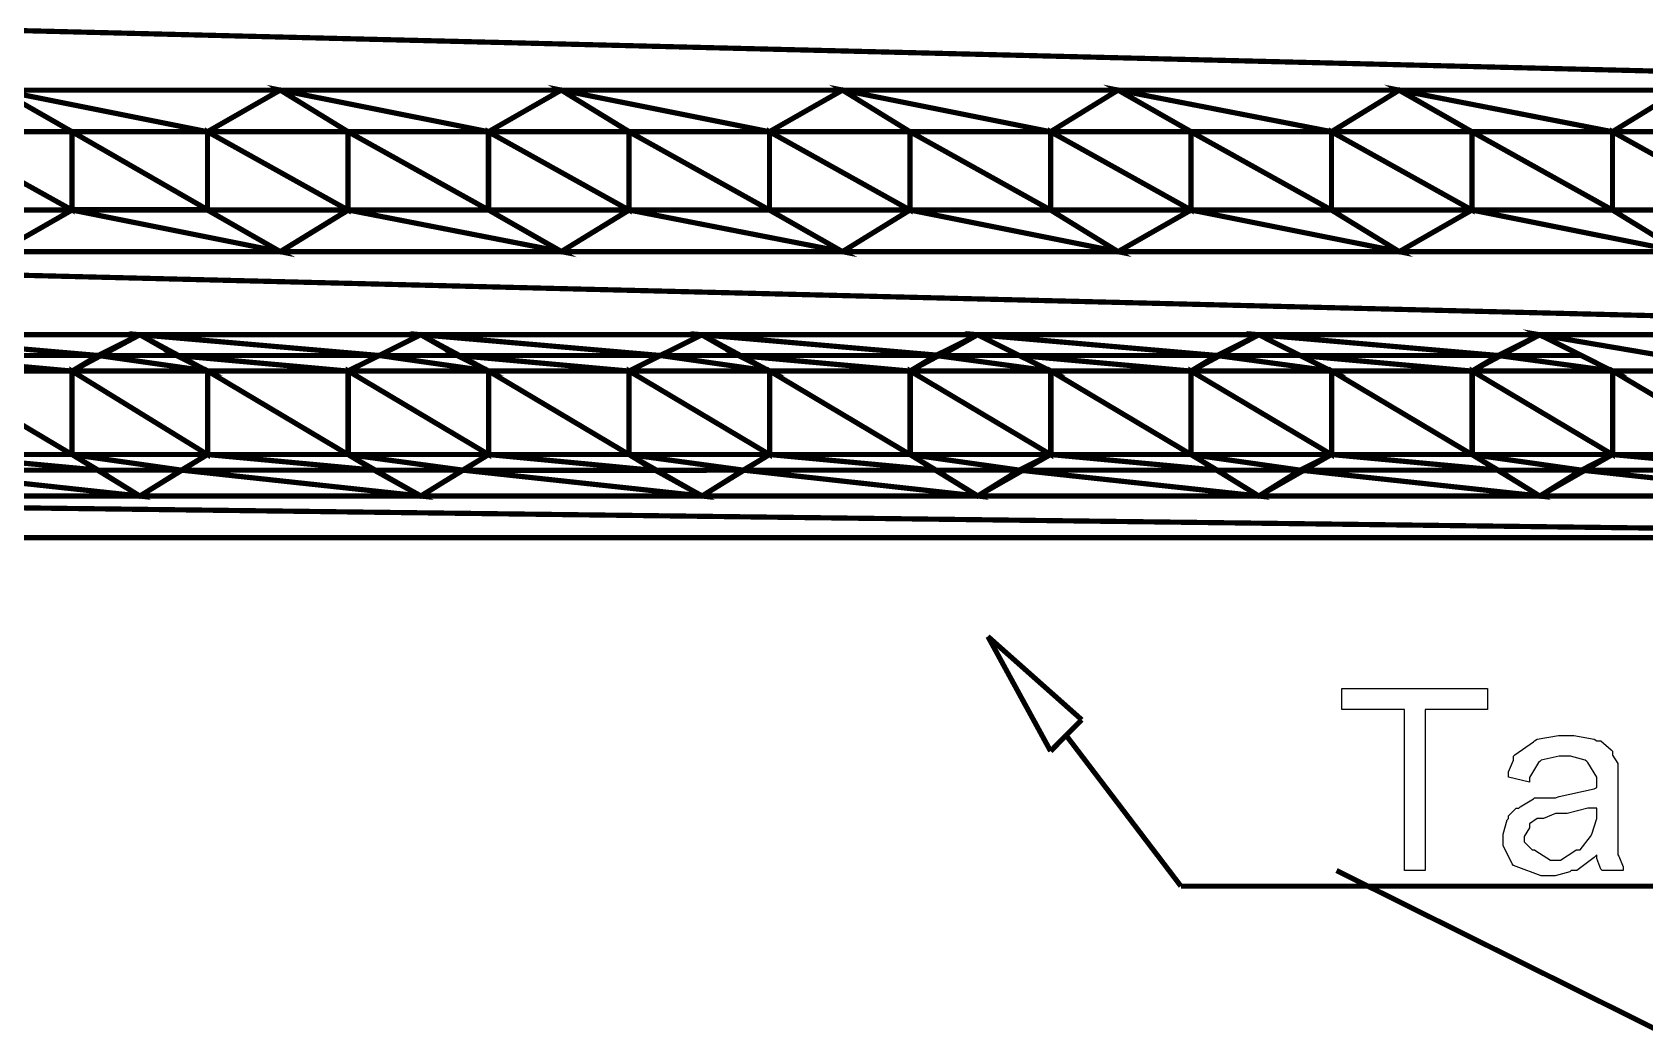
# Model space of a CAD drawing. Header units: metres. Extents: x 3290 to 4536, y 1562 to 1983.
# Drawn here: x 4155 to 4163.16, y 1686.59 to 1691.62 of the extents above; entities that cross this region are included whole.
import ezdxf

# ---------------------------------------------------------------- set-up
doc = ezdxf.new("R2010")
doc.units = ezdxf.units.M
for name, color, linetype in [('C00-00-00-BLACK', 7, 'Continuous'), ('C00-7E-FF', 150, 'Continuous'), ('C62-64-65', 252, 'Continuous'), ('C93-95-97', 253, 'Continuous'), ('CFF-7E-00', 30, 'Continuous')]:
    doc.layers.add(name, color=color, linetype=linetype)

msp = doc.modelspace()

# ---------------------------------------------------------------- linework, layer by layer
at = {"layer": 'C00-00-00-BLACK', "const_width": 0.0263}
for points in [[(4154.8324, 1691.3249), (4155.2001, 1691.1144)], [(4155.8858, 1691.1144), (4156.2541, 1691.3249)], [(4156.2541, 1691.3249), (4156.597, 1691.1144)], [(4157.3088, 1691.1144), (4157.6765, 1691.3249)], [(4157.6765, 1691.3249), (4158.0193, 1691.1144)], [(4158.7305, 1691.1144), (4159.1, 1691.3249)], [(4159.1, 1691.3249), (4159.4416, 1691.1144)], [(4160.1534, 1691.1144), (4160.495, 1691.3249)], [(4160.495, 1691.3249), (4160.8646, 1691.1144)], [(4161.5751, 1691.1144), (4161.9186, 1691.3249)], [(4161.9186, 1691.3249), (4162.2863, 1691.1144)], [(4162.9975, 1691.1144), (4163.3403, 1691.3249)], [(4155.2001, 1691.1144), (4155.2001, 1690.7181)], [(4155.8858, 1691.1144), (4155.8858, 1690.7181)], [(4156.597, 1691.1144), (4156.597, 1690.7181)], [(4157.3088, 1691.1144), (4157.3088, 1690.7181)], [(4158.0193, 1691.1144), (4158.0193, 1690.7181)], [(4158.7305, 1691.1144), (4158.7305, 1690.7181)], [(4159.4416, 1691.1144), (4159.4416, 1690.7181)], [(4160.1534, 1691.1144), (4160.1534, 1690.7181)], [(4160.8646, 1691.1144), (4160.8646, 1690.7181)], [(4161.5751, 1691.1144), (4161.5751, 1690.7181)], [(4162.2863, 1691.1144), (4162.2863, 1690.7181)], [(4162.9975, 1691.1144), (4162.9975, 1690.7181)], [(4154.8324, 1690.5076), (4155.2001, 1690.7181)], [(4155.8858, 1690.7181), (4156.2541, 1690.5076)], [(4156.2541, 1690.5076), (4156.597, 1690.7181)], [(4157.3088, 1690.7181), (4157.6765, 1690.5076)], [(4157.6765, 1690.5076), (4158.0193, 1690.7181)], [(4158.7305, 1690.7181), (4159.1, 1690.5076)], [(4159.1, 1690.5076), (4159.4416, 1690.7181)], [(4160.1534, 1690.7181), (4160.495, 1690.5076)], [(4160.495, 1690.5076), (4160.8646, 1690.7181)], [(4161.5751, 1690.7181), (4161.9186, 1690.5076)], [(4161.9186, 1690.5076), (4162.2863, 1690.7181)], [(4162.9975, 1690.7181), (4163.3403, 1690.5076)], [(4155.2001, 1689.9032), (4155.5436, 1690.0871)], [(4155.5436, 1690.0871), (4155.8858, 1689.9032)], [(4156.597, 1689.9032), (4156.9653, 1690.0871)], [(4156.9653, 1690.0871), (4157.3088, 1689.9032)], [(4158.0193, 1689.9032), (4158.3889, 1690.0871)], [(4158.3889, 1690.0871), (4158.7305, 1689.9032)], [(4159.4416, 1689.9032), (4159.7839, 1690.0871)], [(4159.7839, 1690.0871), (4160.1534, 1689.9032)], [(4160.8646, 1689.9032), (4161.2074, 1690.0871)], [(4161.2074, 1690.0871), (4161.5751, 1689.9032)], [(4162.2863, 1689.9032), (4162.6298, 1690.0871)], [(4162.6298, 1690.0871), (4162.9975, 1689.9032)], [(4155.2001, 1689.9032), (4155.2001, 1689.4809)], [(4155.8858, 1689.9032), (4155.8858, 1689.4809)], [(4156.597, 1689.9032), (4156.597, 1689.4809)], [(4157.3088, 1689.9032), (4157.3088, 1689.4809)], [(4158.0193, 1689.9032), (4158.0193, 1689.4809)], [(4158.7305, 1689.9032), (4158.7305, 1689.4809)], [(4159.4416, 1689.9032), (4159.4416, 1689.4809)], [(4160.1534, 1689.9032), (4160.1534, 1689.4809)], [(4160.8646, 1689.9032), (4160.8646, 1689.4809)], [(4161.5751, 1689.9032), (4161.5751, 1689.4809)], [(4162.2863, 1689.9032), (4162.2863, 1689.4809)], [(4162.9975, 1689.9032), (4162.9975, 1689.4809)], [(4155.2001, 1689.4809), (4155.5436, 1689.2709)], [(4155.5436, 1689.2709), (4155.8858, 1689.4809)], [(4156.597, 1689.4809), (4156.9653, 1689.2709)], [(4156.9653, 1689.2709), (4157.3088, 1689.4809)], [(4158.0193, 1689.4809), (4158.3889, 1689.2709)], [(4158.3889, 1689.2709), (4158.7305, 1689.4809)], [(4159.4416, 1689.4809), (4159.7839, 1689.2709)], [(4159.7839, 1689.2709), (4160.1534, 1689.4809)], [(4160.8646, 1689.4809), (4161.2074, 1689.2709)], [(4161.2074, 1689.2709), (4161.5751, 1689.4809)], [(4162.2863, 1689.4809), (4162.6298, 1689.2709)], [(4162.6298, 1689.2709), (4162.9975, 1689.4809)], [(4167.108, 1689.0604), (4150.1172, 1689.0604)]]:
    msp.add_lwpolyline(points, dxfattribs=at)
at = {"layer": 'C00-7E-FF', "const_width": 0.0263}
for points in [[(4160.1534, 1687.9803), (4159.836, 1688.5604)], [(4159.836, 1688.5604), (4160.3112, 1688.1387)], [(4160.3112, 1688.1387), (4160.1534, 1687.9803)], [(4160.2323, 1688.0598), (4160.813, 1687.2971)], [(4193.5012, 1671.5253), (4161.6006, 1687.376)], [(4160.813, 1687.2971), (4166.8167, 1687.2971)]]:
    msp.add_lwpolyline(points, dxfattribs=at)
at = {"layer": 'C62-64-65', "const_width": 0.0263}
for points in [[(4154.8324, 1691.3249), (4155.2001, 1691.1144), (4154.4889, 1691.1144), (4154.8324, 1691.3249)], [(4156.2541, 1691.3249), (4156.597, 1691.1144), (4155.8858, 1691.1144), (4156.2541, 1691.3249)], [(4157.6765, 1691.3249), (4158.0193, 1691.1144), (4157.3088, 1691.1144), (4157.6765, 1691.3249)], [(4159.1, 1691.3249), (4159.4416, 1691.1144), (4158.7305, 1691.1144), (4159.1, 1691.3249)], [(4160.495, 1691.3249), (4160.8646, 1691.1144), (4160.1534, 1691.1144), (4160.495, 1691.3249)], [(4161.9186, 1691.3249), (4162.2863, 1691.1144), (4161.5751, 1691.1144), (4161.9186, 1691.3249)], [(4163.3403, 1691.3249), (4163.7099, 1691.1144), (4162.9975, 1691.1144), (4163.3403, 1691.3249)], [(4154.4889, 1691.1144), (4155.2001, 1690.7181), (4154.4889, 1690.7181), (4154.4889, 1691.1144)], [(4155.8858, 1691.1144), (4156.597, 1690.7181), (4155.8858, 1690.7181), (4155.8858, 1691.1144)], [(4157.3069, 1691.1144), (4158.0193, 1690.7181), (4157.3069, 1690.7181), (4157.3069, 1691.1144)], [(4158.7305, 1691.1144), (4159.4416, 1690.7181), (4158.7305, 1690.7181), (4158.7305, 1691.1144)], [(4160.1534, 1691.1144), (4160.8646, 1690.7181), (4160.1534, 1690.7181), (4160.1534, 1691.1144)], [(4161.5751, 1691.1144), (4162.2863, 1690.7181), (4161.5751, 1690.7181), (4161.5751, 1691.1144)], [(4162.9975, 1691.1144), (4163.7099, 1690.7181), (4162.9975, 1690.7181), (4162.9975, 1691.1144)], [(4155.2001, 1691.1144), (4154.4889, 1691.1144), (4155.2001, 1690.7181), (4155.2001, 1691.1144)], [(4156.597, 1691.1144), (4155.8858, 1691.1144), (4156.597, 1690.7181), (4156.597, 1691.1144)], [(4158.0193, 1691.1144), (4157.3069, 1691.1144), (4158.0193, 1690.7181), (4158.0193, 1691.1144)], [(4159.4416, 1691.1144), (4158.7305, 1691.1144), (4159.4416, 1690.7181), (4159.4416, 1691.1144)], [(4160.8646, 1691.1144), (4160.1534, 1691.1144), (4160.8646, 1690.7181), (4160.8646, 1691.1144)], [(4162.2863, 1691.1144), (4161.5751, 1691.1144), (4162.2863, 1690.7181), (4162.2863, 1691.1144)], [(4163.7099, 1691.1144), (4162.9975, 1691.1144), (4163.7099, 1690.7181), (4163.7099, 1691.1144)], [(4154.4889, 1690.7181), (4155.2001, 1690.7181), (4154.8324, 1690.5076), (4154.4889, 1690.7181)], [(4155.8858, 1690.7181), (4156.597, 1690.7181), (4156.2541, 1690.5076), (4155.8858, 1690.7181)], [(4157.3088, 1690.7181), (4158.0193, 1690.7181), (4157.6765, 1690.5076), (4157.3088, 1690.7181)], [(4158.7305, 1690.7181), (4159.4416, 1690.7181), (4159.1, 1690.5076), (4158.7305, 1690.7181)], [(4160.1534, 1690.7181), (4160.8646, 1690.7181), (4160.495, 1690.5076), (4160.1534, 1690.7181)], [(4161.5751, 1690.7181), (4162.2863, 1690.7181), (4161.9186, 1690.5076), (4161.5751, 1690.7181)], [(4162.9975, 1690.7181), (4163.7099, 1690.7181), (4163.3403, 1690.5076), (4162.9975, 1690.7181)], [(4155.5436, 1690.0871), (4155.7281, 1689.9821), (4155.3324, 1689.9821), (4155.5436, 1690.0871)], [(4156.9653, 1690.0871), (4157.1491, 1689.9821), (4156.7547, 1689.9821), (4156.9653, 1690.0871)], [(4158.3889, 1690.0871), (4158.5727, 1689.9821), (4158.1783, 1689.9821), (4158.3889, 1690.0871)], [(4159.7839, 1690.0871), (4159.995, 1689.9821), (4159.5733, 1689.9821), (4159.7839, 1690.0871)], [(4161.2074, 1690.0871), (4161.4168, 1689.9821), (4160.9963, 1689.9821), (4161.2074, 1690.0871)], [(4162.6298, 1690.0871), (4162.8403, 1689.9821), (4162.4186, 1689.9821), (4162.6298, 1690.0871)], [(4155.7281, 1689.9821), (4155.333, 1689.9821), (4155.8871, 1689.9032), (4155.7281, 1689.9821)], [(4155.333, 1689.9821), (4155.8871, 1689.9032), (4155.202, 1689.9032), (4155.333, 1689.9821)], [(4156.7547, 1689.9821), (4157.3069, 1689.9032), (4156.5957, 1689.9032), (4156.7547, 1689.9821)], [(4157.1491, 1689.9821), (4156.7547, 1689.9821), (4157.3069, 1689.9032), (4157.1491, 1689.9821)], [(4158.1783, 1689.9821), (4158.7305, 1689.9032), (4158.0193, 1689.9032), (4158.1783, 1689.9821)], [(4158.5727, 1689.9821), (4158.1783, 1689.9821), (4158.7305, 1689.9032), (4158.5727, 1689.9821)], [(4159.995, 1689.9821), (4159.5733, 1689.9821), (4160.1534, 1689.9032), (4159.995, 1689.9821)], [(4159.5733, 1689.9821), (4160.1534, 1689.9032), (4159.4416, 1689.9032), (4159.5733, 1689.9821)], [(4161.4168, 1689.9821), (4160.995, 1689.9821), (4161.5751, 1689.9032), (4161.4168, 1689.9821)], [(4160.995, 1689.9821), (4161.5751, 1689.9032), (4160.8634, 1689.9032), (4160.995, 1689.9821)], [(4162.8403, 1689.9821), (4162.4186, 1689.9821), (4162.9975, 1689.9032), (4162.8403, 1689.9821)], [(4162.4186, 1689.9821), (4162.9975, 1689.9032), (4162.2863, 1689.9032), (4162.4186, 1689.9821)], [(4155.8858, 1689.9032), (4155.2001, 1689.9032), (4155.8858, 1689.4809), (4155.8858, 1689.9032)], [(4155.2001, 1689.9032), (4155.8858, 1689.4809), (4155.2001, 1689.4809), (4155.2001, 1689.9032)], [(4157.3088, 1689.9032), (4156.5988, 1689.9032), (4157.3088, 1689.4809), (4157.3088, 1689.9032)], [(4156.5988, 1689.9032), (4157.3088, 1689.4809), (4156.5988, 1689.4809), (4156.5988, 1689.9032)], [(4158.7305, 1689.9032), (4158.0206, 1689.9032), (4158.7305, 1689.4809), (4158.7305, 1689.9032)], [(4158.0206, 1689.9032), (4158.7305, 1689.4809), (4158.0206, 1689.4809), (4158.0206, 1689.9032)], [(4160.1534, 1689.9032), (4159.4435, 1689.9032), (4160.1534, 1689.4809), (4160.1534, 1689.9032)], [(4159.4435, 1689.9032), (4160.1534, 1689.4809), (4159.4435, 1689.4809), (4159.4435, 1689.9032)], [(4161.5751, 1689.9032), (4160.8646, 1689.9032), (4161.5751, 1689.4809), (4161.5751, 1689.9032)], [(4160.8646, 1689.9032), (4161.5751, 1689.4809), (4160.8646, 1689.4809), (4160.8646, 1689.9032)], [(4162.9975, 1689.9032), (4162.2882, 1689.9032), (4162.9975, 1689.4809), (4162.9975, 1689.9032)], [(4162.2882, 1689.9032), (4162.9975, 1689.4809), (4162.2882, 1689.4809), (4162.2882, 1689.9032)], [(4155.2001, 1689.4809), (4155.7541, 1689.402), (4155.3324, 1689.402), (4155.2001, 1689.4809)], [(4156.597, 1689.4809), (4157.1777, 1689.402), (4156.7299, 1689.402), (4156.597, 1689.4809)], [(4158.0193, 1689.4809), (4158.5982, 1689.402), (4158.1516, 1689.402), (4158.0193, 1689.4809)], [(4159.4416, 1689.4809), (4159.995, 1689.402), (4159.5733, 1689.402), (4159.4416, 1689.4809)], [(4160.8634, 1689.4809), (4161.4168, 1689.402), (4160.995, 1689.402), (4160.8634, 1689.4809)], [(4162.2863, 1689.4809), (4162.8403, 1689.402), (4162.4186, 1689.402), (4162.2863, 1689.4809)], [(4155.8858, 1689.4809), (4155.2001, 1689.4809), (4155.7541, 1689.402), (4155.8858, 1689.4809)], [(4155.3324, 1689.402), (4155.7541, 1689.402), (4155.5436, 1689.2709), (4155.3324, 1689.402)], [(4157.3088, 1689.4809), (4156.597, 1689.4809), (4157.1777, 1689.402), (4157.3088, 1689.4809)], [(4156.7293, 1689.402), (4157.1777, 1689.402), (4156.9653, 1689.2709), (4156.7293, 1689.402)], [(4158.7305, 1689.4809), (4158.0193, 1689.4809), (4158.5982, 1689.402), (4158.7305, 1689.4809)], [(4158.1516, 1689.402), (4158.5982, 1689.402), (4158.3889, 1689.2709), (4158.1516, 1689.402)], [(4160.1534, 1689.4809), (4159.4416, 1689.4809), (4159.995, 1689.402), (4160.1534, 1689.4809)], [(4159.5733, 1689.402), (4159.995, 1689.402), (4159.7839, 1689.2709), (4159.5733, 1689.402)], [(4161.5751, 1689.4809), (4160.8634, 1689.4809), (4161.4168, 1689.402), (4161.5751, 1689.4809)], [(4160.9963, 1689.402), (4161.4168, 1689.402), (4161.2074, 1689.2709), (4160.9963, 1689.402)], [(4162.9975, 1689.4809), (4162.2863, 1689.4809), (4162.8403, 1689.402), (4162.9975, 1689.4809)], [(4162.4186, 1689.402), (4162.8403, 1689.402), (4162.6298, 1689.2709), (4162.4186, 1689.402)]]:
    msp.add_lwpolyline(points, close=True, dxfattribs=at)
at = {"layer": 'C62-64-65'}
for points in [[(4154.8324, 1691.3249), (4155.2001, 1691.1144), (4154.4889, 1691.1144), (4154.8324, 1691.3249)], [(4156.2541, 1691.3249), (4156.597, 1691.1144), (4155.8858, 1691.1144), (4156.2541, 1691.3249)], [(4157.6765, 1691.3249), (4158.0193, 1691.1144), (4157.3088, 1691.1144), (4157.6765, 1691.3249)], [(4159.1, 1691.3249), (4159.4416, 1691.1144), (4158.7305, 1691.1144), (4159.1, 1691.3249)], [(4160.495, 1691.3249), (4160.8646, 1691.1144), (4160.1534, 1691.1144), (4160.495, 1691.3249)], [(4161.9186, 1691.3249), (4162.2863, 1691.1144), (4161.5751, 1691.1144), (4161.9186, 1691.3249)], [(4163.3403, 1691.3249), (4163.7099, 1691.1144), (4162.9975, 1691.1144), (4163.3403, 1691.3249)], [(4155.2001, 1691.1144), (4154.4889, 1691.1144), (4155.2001, 1690.7181), (4155.2001, 1691.1144)], [(4154.4889, 1691.1144), (4155.2001, 1690.7181), (4154.4889, 1690.7181), (4154.4889, 1691.1144)], [(4156.597, 1691.1144), (4155.8858, 1691.1144), (4156.597, 1690.7181), (4156.597, 1691.1144)], [(4155.8858, 1691.1144), (4156.597, 1690.7181), (4155.8858, 1690.7181), (4155.8858, 1691.1144)], [(4158.0193, 1691.1144), (4157.3069, 1691.1144), (4158.0193, 1690.7181), (4158.0193, 1691.1144)], [(4157.3069, 1691.1144), (4158.0193, 1690.7181), (4157.3069, 1690.7181), (4157.3069, 1691.1144)], [(4159.4416, 1691.1144), (4158.7305, 1691.1144), (4159.4416, 1690.7181), (4159.4416, 1691.1144)], [(4158.7305, 1691.1144), (4159.4416, 1690.7181), (4158.7305, 1690.7181), (4158.7305, 1691.1144)], [(4160.8646, 1691.1144), (4160.1534, 1691.1144), (4160.8646, 1690.7181), (4160.8646, 1691.1144)], [(4160.1534, 1691.1144), (4160.8646, 1690.7181), (4160.1534, 1690.7181), (4160.1534, 1691.1144)], [(4162.2863, 1691.1144), (4161.5751, 1691.1144), (4162.2863, 1690.7181), (4162.2863, 1691.1144)], [(4161.5751, 1691.1144), (4162.2863, 1690.7181), (4161.5751, 1690.7181), (4161.5751, 1691.1144)], [(4163.7099, 1691.1144), (4162.9975, 1691.1144), (4163.7099, 1690.7181), (4163.7099, 1691.1144)], [(4162.9975, 1691.1144), (4163.7099, 1690.7181), (4162.9975, 1690.7181), (4162.9975, 1691.1144)], [(4154.4889, 1690.7181), (4155.2001, 1690.7181), (4154.8324, 1690.5076), (4154.4889, 1690.7181)], [(4155.8858, 1690.7181), (4156.597, 1690.7181), (4156.2541, 1690.5076), (4155.8858, 1690.7181)], [(4157.3088, 1690.7181), (4158.0193, 1690.7181), (4157.6765, 1690.5076), (4157.3088, 1690.7181)], [(4158.7305, 1690.7181), (4159.4416, 1690.7181), (4159.1, 1690.5076), (4158.7305, 1690.7181)], [(4160.1534, 1690.7181), (4160.8646, 1690.7181), (4160.495, 1690.5076), (4160.1534, 1690.7181)], [(4161.5751, 1690.7181), (4162.2863, 1690.7181), (4161.9186, 1690.5076), (4161.5751, 1690.7181)], [(4162.9975, 1690.7181), (4163.7099, 1690.7181), (4163.3403, 1690.5076), (4162.9975, 1690.7181)], [(4155.5436, 1690.0871), (4155.7281, 1689.9821), (4155.3324, 1689.9821), (4155.5436, 1690.0871)], [(4156.9653, 1690.0871), (4157.1491, 1689.9821), (4156.7547, 1689.9821), (4156.9653, 1690.0871)], [(4158.3889, 1690.0871), (4158.5727, 1689.9821), (4158.1783, 1689.9821), (4158.3889, 1690.0871)], [(4159.7839, 1690.0871), (4159.995, 1689.9821), (4159.5733, 1689.9821), (4159.7839, 1690.0871)], [(4161.2074, 1690.0871), (4161.4168, 1689.9821), (4160.9963, 1689.9821), (4161.2074, 1690.0871)], [(4162.6298, 1690.0871), (4162.8403, 1689.9821), (4162.4186, 1689.9821), (4162.6298, 1690.0871)], [(4155.333, 1689.9821), (4155.8871, 1689.9032), (4155.202, 1689.9032), (4155.333, 1689.9821)], [(4155.7281, 1689.9821), (4155.333, 1689.9821), (4155.8871, 1689.9032), (4155.7281, 1689.9821)], [(4156.7547, 1689.9821), (4157.3069, 1689.9032), (4156.5957, 1689.9032), (4156.7547, 1689.9821)], [(4157.1491, 1689.9821), (4156.7547, 1689.9821), (4157.3069, 1689.9032), (4157.1491, 1689.9821)], [(4158.1783, 1689.9821), (4158.7305, 1689.9032), (4158.0193, 1689.9032), (4158.1783, 1689.9821)], [(4158.5727, 1689.9821), (4158.1783, 1689.9821), (4158.7305, 1689.9032), (4158.5727, 1689.9821)], [(4159.5733, 1689.9821), (4160.1534, 1689.9032), (4159.4416, 1689.9032), (4159.5733, 1689.9821)], [(4159.995, 1689.9821), (4159.5733, 1689.9821), (4160.1534, 1689.9032), (4159.995, 1689.9821)], [(4160.995, 1689.9821), (4161.5751, 1689.9032), (4160.8634, 1689.9032), (4160.995, 1689.9821)], [(4161.4168, 1689.9821), (4160.995, 1689.9821), (4161.5751, 1689.9032), (4161.4168, 1689.9821)], [(4162.4186, 1689.9821), (4162.9975, 1689.9032), (4162.2863, 1689.9032), (4162.4186, 1689.9821)], [(4162.8403, 1689.9821), (4162.4186, 1689.9821), (4162.9975, 1689.9032), (4162.8403, 1689.9821)], [(4155.8858, 1689.9032), (4155.2001, 1689.9032), (4155.8858, 1689.4809), (4155.8858, 1689.9032)], [(4155.2001, 1689.9032), (4155.8858, 1689.4809), (4155.2001, 1689.4809), (4155.2001, 1689.9032)], [(4157.3088, 1689.9032), (4156.5988, 1689.9032), (4157.3088, 1689.4809), (4157.3088, 1689.9032)], [(4156.5988, 1689.9032), (4157.3088, 1689.4809), (4156.5988, 1689.4809), (4156.5988, 1689.9032)], [(4158.7305, 1689.9032), (4158.0206, 1689.9032), (4158.7305, 1689.4809), (4158.7305, 1689.9032)], [(4158.0206, 1689.9032), (4158.7305, 1689.4809), (4158.0206, 1689.4809), (4158.0206, 1689.9032)], [(4160.1534, 1689.9032), (4159.4435, 1689.9032), (4160.1534, 1689.4809), (4160.1534, 1689.9032)], [(4159.4435, 1689.9032), (4160.1534, 1689.4809), (4159.4435, 1689.4809), (4159.4435, 1689.9032)], [(4161.5751, 1689.9032), (4160.8646, 1689.9032), (4161.5751, 1689.4809), (4161.5751, 1689.9032)], [(4160.8646, 1689.9032), (4161.5751, 1689.4809), (4160.8646, 1689.4809), (4160.8646, 1689.9032)], [(4162.9975, 1689.9032), (4162.2882, 1689.9032), (4162.9975, 1689.4809), (4162.9975, 1689.9032)], [(4162.2882, 1689.9032), (4162.9975, 1689.4809), (4162.2882, 1689.4809), (4162.2882, 1689.9032)], [(4155.8858, 1689.4809), (4155.2001, 1689.4809), (4155.7541, 1689.402), (4155.8858, 1689.4809)], [(4155.2001, 1689.4809), (4155.7541, 1689.402), (4155.3324, 1689.402), (4155.2001, 1689.4809)], [(4157.3088, 1689.4809), (4156.597, 1689.4809), (4157.1777, 1689.402), (4157.3088, 1689.4809)], [(4156.597, 1689.4809), (4157.1777, 1689.402), (4156.7299, 1689.402), (4156.597, 1689.4809)], [(4158.7305, 1689.4809), (4158.0193, 1689.4809), (4158.5982, 1689.402), (4158.7305, 1689.4809)], [(4158.0193, 1689.4809), (4158.5982, 1689.402), (4158.1516, 1689.402), (4158.0193, 1689.4809)], [(4160.1534, 1689.4809), (4159.4416, 1689.4809), (4159.995, 1689.402), (4160.1534, 1689.4809)], [(4159.4416, 1689.4809), (4159.995, 1689.402), (4159.5733, 1689.402), (4159.4416, 1689.4809)], [(4161.5751, 1689.4809), (4160.8634, 1689.4809), (4161.4168, 1689.402), (4161.5751, 1689.4809)], [(4160.8634, 1689.4809), (4161.4168, 1689.402), (4160.995, 1689.402), (4160.8634, 1689.4809)], [(4162.9975, 1689.4809), (4162.2863, 1689.4809), (4162.8403, 1689.402), (4162.9975, 1689.4809)], [(4162.2863, 1689.4809), (4162.8403, 1689.402), (4162.4186, 1689.402), (4162.2863, 1689.4809)], [(4155.3324, 1689.402), (4155.7541, 1689.402), (4155.5436, 1689.2709), (4155.3324, 1689.402)], [(4156.7293, 1689.402), (4157.1777, 1689.402), (4156.9653, 1689.2709), (4156.7293, 1689.402)], [(4158.1516, 1689.402), (4158.5982, 1689.402), (4158.3889, 1689.2709), (4158.1516, 1689.402)], [(4159.5733, 1689.402), (4159.995, 1689.402), (4159.7839, 1689.2709), (4159.5733, 1689.402)], [(4160.9963, 1689.402), (4161.4168, 1689.402), (4161.2074, 1689.2709), (4160.9963, 1689.402)], [(4162.4186, 1689.402), (4162.8403, 1689.402), (4162.6298, 1689.2709), (4162.4186, 1689.402)]]:
    msp.add_lwpolyline(points, close=True, dxfattribs=at)
at = {"layer": 'C93-95-97', "const_width": 0.0263}
for points in [[(4150.1172, 1691.7454), (4167.108, 1691.3249), (4150.1172, 1691.3249), (4150.1172, 1691.7454)], [(4167.108, 1691.7454), (4150.1172, 1691.7454), (4167.108, 1691.3249), (4167.108, 1691.7454)], [(4156.2541, 1691.3249), (4154.8324, 1691.3249), (4155.8858, 1691.1144), (4156.2541, 1691.3249)], [(4154.8324, 1691.3249), (4155.8858, 1691.1144), (4155.2001, 1691.1144), (4154.8324, 1691.3249)], [(4157.6765, 1691.3249), (4156.2541, 1691.3249), (4157.3088, 1691.1144), (4157.6765, 1691.3249)], [(4156.2541, 1691.3249), (4157.3088, 1691.1144), (4156.597, 1691.1144), (4156.2541, 1691.3249)], [(4159.1, 1691.3249), (4157.6765, 1691.3249), (4158.7305, 1691.1144), (4159.1, 1691.3249)], [(4157.6765, 1691.3249), (4158.7305, 1691.1144), (4158.0206, 1691.1144), (4157.6765, 1691.3249)], [(4160.495, 1691.3249), (4159.1, 1691.3249), (4160.1534, 1691.1144), (4160.495, 1691.3249)], [(4159.1, 1691.3249), (4160.1534, 1691.1144), (4159.4416, 1691.1144), (4159.1, 1691.3249)], [(4161.9186, 1691.3249), (4160.495, 1691.3249), (4161.577, 1691.1144), (4161.9186, 1691.3249)], [(4160.495, 1691.3249), (4161.577, 1691.1144), (4160.8646, 1691.1144), (4160.495, 1691.3249)], [(4163.3403, 1691.3249), (4161.9168, 1691.3249), (4162.9975, 1691.1144), (4163.3403, 1691.3249)], [(4161.9168, 1691.3249), (4162.9975, 1691.1144), (4162.2863, 1691.1144), (4161.9168, 1691.3249)], [(4155.2001, 1691.1144), (4155.8858, 1690.72), (4155.2001, 1690.72), (4155.2001, 1691.1144)], [(4156.597, 1691.1144), (4157.3088, 1690.7181), (4156.597, 1690.7181), (4156.597, 1691.1144)], [(4158.0193, 1691.1144), (4158.7305, 1690.7181), (4158.0193, 1690.7181), (4158.0193, 1691.1144)], [(4159.4416, 1691.1144), (4160.1534, 1690.7181), (4159.4416, 1690.7181), (4159.4416, 1691.1144)], [(4160.8634, 1691.1144), (4161.5751, 1690.7181), (4160.8634, 1690.7181), (4160.8634, 1691.1144)], [(4162.2863, 1691.1144), (4162.9975, 1690.7181), (4162.2863, 1690.7181), (4162.2863, 1691.1144)], [(4155.8858, 1691.1144), (4155.2001, 1691.1144), (4155.8858, 1690.72), (4155.8858, 1691.1144)], [(4157.3088, 1691.1144), (4156.597, 1691.1144), (4157.3088, 1690.7181), (4157.3088, 1691.1144)], [(4158.7305, 1691.1144), (4158.0193, 1691.1144), (4158.7305, 1690.7181), (4158.7305, 1691.1144)], [(4160.1534, 1691.1144), (4159.4416, 1691.1144), (4160.1534, 1690.7181), (4160.1534, 1691.1144)], [(4161.5751, 1691.1144), (4160.8634, 1691.1144), (4161.5751, 1690.7181), (4161.5751, 1691.1144)], [(4162.9975, 1691.1144), (4162.2863, 1691.1144), (4162.9975, 1690.7181), (4162.9975, 1691.1144)], [(4155.2001, 1690.7181), (4156.2541, 1690.5076), (4154.8324, 1690.5076), (4155.2001, 1690.7181)], [(4155.8858, 1690.7181), (4155.2001, 1690.7181), (4156.2541, 1690.5076), (4155.8858, 1690.7181)], [(4156.5988, 1690.7181), (4157.6783, 1690.5076), (4156.256, 1690.5076), (4156.5988, 1690.7181)], [(4157.3088, 1690.7181), (4156.5988, 1690.7181), (4157.6783, 1690.5076), (4157.3088, 1690.7181)], [(4158.0206, 1690.7181), (4159.1, 1690.5076), (4157.6765, 1690.5076), (4158.0206, 1690.7181)], [(4158.7305, 1690.7181), (4158.0206, 1690.7181), (4159.1, 1690.5076), (4158.7305, 1690.7181)], [(4159.4416, 1690.7181), (4160.495, 1690.5076), (4159.1, 1690.5076), (4159.4416, 1690.7181)], [(4160.1534, 1690.7181), (4159.4416, 1690.7181), (4160.495, 1690.5076), (4160.1534, 1690.7181)], [(4160.8646, 1690.7181), (4161.9186, 1690.5076), (4160.495, 1690.5076), (4160.8646, 1690.7181)], [(4161.5751, 1690.7181), (4160.8646, 1690.7181), (4161.9186, 1690.5076), (4161.5751, 1690.7181)], [(4162.2863, 1690.7181), (4163.3403, 1690.5076), (4161.9186, 1690.5076), (4162.2863, 1690.7181)], [(4162.9975, 1690.7181), (4162.2863, 1690.7181), (4163.3403, 1690.5076), (4162.9975, 1690.7181)], [(4150.1172, 1690.5076), (4167.108, 1690.0871), (4150.1172, 1690.0871), (4150.1172, 1690.5076)], [(4167.108, 1690.5076), (4150.1172, 1690.5076), (4167.108, 1690.0871), (4167.108, 1690.5076)], [(4155.5436, 1690.0871), (4154.1206, 1690.0871), (4155.3324, 1689.9821), (4155.5436, 1690.0871)], [(4154.1206, 1690.0871), (4155.3324, 1689.9821), (4154.3312, 1689.9821), (4154.1206, 1690.0871)], [(4156.9653, 1690.0871), (4155.5436, 1690.0871), (4156.7547, 1689.9821), (4156.9653, 1690.0871)], [(4155.5436, 1690.0871), (4156.7547, 1689.9821), (4155.7281, 1689.9821), (4155.5436, 1690.0871)], [(4158.3889, 1690.0871), (4156.9672, 1690.0871), (4158.1783, 1689.9821), (4158.3889, 1690.0871)], [(4156.9672, 1690.0871), (4158.1783, 1689.9821), (4157.151, 1689.9821), (4156.9672, 1690.0871)], [(4159.7839, 1690.0871), (4158.387, 1690.0871), (4159.5982, 1689.9821), (4159.7839, 1690.0871)], [(4158.387, 1690.0871), (4159.5982, 1689.9821), (4158.5709, 1689.9821), (4158.387, 1690.0871)], [(4161.2074, 1690.0871), (4159.7839, 1690.0871), (4160.9963, 1689.9821), (4161.2074, 1690.0871)], [(4159.7839, 1690.0871), (4160.9963, 1689.9821), (4159.995, 1689.9821), (4159.7839, 1690.0871)], [(4162.6298, 1690.0871), (4161.2074, 1690.0871), (4162.4186, 1689.9821), (4162.6298, 1690.0871)], [(4161.2074, 1690.0871), (4162.4186, 1689.9821), (4161.4168, 1689.9821), (4161.2074, 1690.0871)], [(4164.0515, 1690.0871), (4162.6279, 1690.0871), (4163.7099, 1689.9032), (4164.0515, 1690.0871)], [(4162.6279, 1690.0871), (4163.7099, 1689.9032), (4162.9975, 1689.9032), (4162.6279, 1690.0871)], [(4155.3324, 1689.9821), (4154.3312, 1689.9821), (4155.2001, 1689.9032), (4155.3324, 1689.9821)], [(4154.3312, 1689.9821), (4155.2001, 1689.9032), (4154.4889, 1689.9032), (4154.3312, 1689.9821)], [(4156.7547, 1689.9821), (4155.7281, 1689.9821), (4156.597, 1689.9032), (4156.7547, 1689.9821)], [(4155.7281, 1689.9821), (4156.597, 1689.9032), (4155.8858, 1689.9032), (4155.7281, 1689.9821)], [(4158.1783, 1689.9821), (4157.151, 1689.9821), (4158.0206, 1689.9032), (4158.1783, 1689.9821)], [(4157.151, 1689.9821), (4158.0206, 1689.9032), (4157.3088, 1689.9032), (4157.151, 1689.9821)], [(4159.5733, 1689.9821), (4158.5727, 1689.9821), (4159.4416, 1689.9032), (4159.5733, 1689.9821)], [(4158.5727, 1689.9821), (4159.4416, 1689.9032), (4158.7305, 1689.9032), (4158.5727, 1689.9821)], [(4160.9963, 1689.9821), (4159.995, 1689.9821), (4160.8646, 1689.9032), (4160.9963, 1689.9821)], [(4159.995, 1689.9821), (4160.8646, 1689.9032), (4160.1534, 1689.9032), (4159.995, 1689.9821)], [(4162.4186, 1689.9821), (4161.4168, 1689.9821), (4162.2863, 1689.9032), (4162.4186, 1689.9821)], [(4161.4168, 1689.9821), (4162.2863, 1689.9032), (4161.5751, 1689.9032), (4161.4168, 1689.9821)], [(4155.2001, 1689.9032), (4154.4902, 1689.9032), (4155.2001, 1689.4809), (4155.2001, 1689.9032)], [(4154.4902, 1689.9032), (4155.2001, 1689.4809), (4154.4902, 1689.4809), (4154.4902, 1689.9032)], [(4156.597, 1689.9032), (4155.8871, 1689.9032), (4156.597, 1689.4809), (4156.597, 1689.9032)], [(4155.8871, 1689.9032), (4156.597, 1689.4809), (4155.8871, 1689.4809), (4155.8871, 1689.9032)], [(4158.0193, 1689.9032), (4157.3088, 1689.9032), (4158.0193, 1689.4809), (4158.0193, 1689.9032)], [(4157.3088, 1689.9032), (4158.0193, 1689.4809), (4157.3088, 1689.4809), (4157.3088, 1689.9032)], [(4159.4416, 1689.9032), (4158.7323, 1689.9032), (4159.4416, 1689.4809), (4159.4416, 1689.9032)], [(4158.7323, 1689.9032), (4159.4416, 1689.4809), (4158.7323, 1689.4809), (4158.7323, 1689.9032)], [(4160.8646, 1689.9032), (4160.1553, 1689.9032), (4160.8646, 1689.4809), (4160.8646, 1689.9032)], [(4160.1553, 1689.9032), (4160.8646, 1689.4809), (4160.1553, 1689.4809), (4160.1553, 1689.9032)], [(4162.2863, 1689.9032), (4161.577, 1689.9032), (4162.2863, 1689.4809), (4162.2863, 1689.9032)], [(4161.577, 1689.9032), (4162.2863, 1689.4809), (4161.577, 1689.4809), (4161.577, 1689.9032)], [(4163.7099, 1689.9032), (4162.9993, 1689.9032), (4163.7099, 1689.4809), (4163.7099, 1689.9032)], [(4162.9993, 1689.9032), (4163.7099, 1689.4809), (4162.9993, 1689.4809), (4162.9993, 1689.9032)], [(4154.3312, 1689.402), (4155.5436, 1689.2709), (4154.1206, 1689.2709), (4154.3312, 1689.402)], [(4155.3324, 1689.402), (4154.3312, 1689.402), (4155.5436, 1689.2709), (4155.3324, 1689.402)], [(4155.2001, 1689.4809), (4154.4889, 1689.4809), (4155.3324, 1689.402), (4155.2001, 1689.4809)], [(4154.4889, 1689.4809), (4155.3324, 1689.402), (4154.3312, 1689.402), (4154.4889, 1689.4809)], [(4155.7541, 1689.402), (4156.9672, 1689.2709), (4155.5436, 1689.2709), (4155.7541, 1689.402)], [(4156.7293, 1689.402), (4155.7541, 1689.402), (4156.9672, 1689.2709), (4156.7293, 1689.402)], [(4156.597, 1689.4809), (4155.8858, 1689.4809), (4156.7293, 1689.402), (4156.597, 1689.4809)], [(4155.8858, 1689.4809), (4156.7293, 1689.402), (4155.7541, 1689.402), (4155.8858, 1689.4809)], [(4157.1777, 1689.402), (4158.3907, 1689.2709), (4156.9672, 1689.2709), (4157.1777, 1689.402)], [(4158.1516, 1689.402), (4157.1777, 1689.402), (4158.3907, 1689.2709), (4158.1516, 1689.402)], [(4158.0193, 1689.4809), (4157.3088, 1689.4809), (4158.1516, 1689.4001), (4158.0193, 1689.4809)], [(4157.3088, 1689.4809), (4158.1516, 1689.4001), (4157.1777, 1689.4001), (4157.3088, 1689.4809)], [(4158.5982, 1689.402), (4159.7857, 1689.2709), (4158.3889, 1689.2709), (4158.5982, 1689.402)], [(4159.5733, 1689.402), (4158.5982, 1689.402), (4159.7857, 1689.2709), (4159.5733, 1689.402)], [(4159.4416, 1689.4809), (4158.7305, 1689.4809), (4159.5733, 1689.402), (4159.4416, 1689.4809)], [(4158.7305, 1689.4809), (4159.5733, 1689.402), (4158.5982, 1689.402), (4158.7305, 1689.4809)], [(4159.995, 1689.402), (4161.2081, 1689.2709), (4159.7857, 1689.2709), (4159.995, 1689.402)], [(4160.9963, 1689.402), (4159.995, 1689.402), (4161.2081, 1689.2709), (4160.9963, 1689.402)], [(4160.8646, 1689.4809), (4160.1534, 1689.4809), (4160.9963, 1689.402), (4160.8646, 1689.4809)], [(4160.1534, 1689.4809), (4160.9963, 1689.402), (4159.995, 1689.402), (4160.1534, 1689.4809)], [(4161.4168, 1689.402), (4162.6298, 1689.2709), (4161.2074, 1689.2709), (4161.4168, 1689.402)], [(4162.4186, 1689.402), (4161.4168, 1689.402), (4162.6298, 1689.2709), (4162.4186, 1689.402)], [(4162.2863, 1689.4809), (4161.5751, 1689.4809), (4162.4186, 1689.402), (4162.2863, 1689.4809)], [(4161.5751, 1689.4809), (4162.4186, 1689.402), (4161.4168, 1689.402), (4161.5751, 1689.4809)], [(4162.8403, 1689.402), (4164.0534, 1689.2709), (4162.6298, 1689.2709), (4162.8403, 1689.402)], [(4163.8409, 1689.402), (4162.8403, 1689.402), (4164.0534, 1689.2709), (4163.8409, 1689.402)], [(4163.7099, 1689.4809), (4162.9975, 1689.4809), (4163.8409, 1689.402), (4163.7099, 1689.4809)], [(4162.9975, 1689.4809), (4163.8409, 1689.402), (4162.8403, 1689.402), (4162.9975, 1689.4809)], [(4150.1172, 1689.2709), (4167.108, 1689.0604), (4150.1172, 1689.0604), (4150.1172, 1689.2709)], [(4167.108, 1689.2709), (4150.1172, 1689.2709), (4167.108, 1689.0604), (4167.108, 1689.2709)]]:
    msp.add_lwpolyline(points, close=True, dxfattribs=at)
at = {"layer": 'C93-95-97'}
for points in [[(4167.108, 1691.7454), (4150.1172, 1691.7454), (4167.108, 1691.3249), (4167.108, 1691.7454)], [(4150.1172, 1691.7454), (4167.108, 1691.3249), (4150.1172, 1691.3249), (4150.1172, 1691.7454)], [(4156.2541, 1691.3249), (4154.8324, 1691.3249), (4155.8858, 1691.1144), (4156.2541, 1691.3249)], [(4154.8324, 1691.3249), (4155.8858, 1691.1144), (4155.2001, 1691.1144), (4154.8324, 1691.3249)], [(4157.6765, 1691.3249), (4156.2541, 1691.3249), (4157.3088, 1691.1144), (4157.6765, 1691.3249)], [(4156.2541, 1691.3249), (4157.3088, 1691.1144), (4156.597, 1691.1144), (4156.2541, 1691.3249)], [(4159.1, 1691.3249), (4157.6765, 1691.3249), (4158.7305, 1691.1144), (4159.1, 1691.3249)], [(4157.6765, 1691.3249), (4158.7305, 1691.1144), (4158.0206, 1691.1144), (4157.6765, 1691.3249)], [(4160.495, 1691.3249), (4159.1, 1691.3249), (4160.1534, 1691.1144), (4160.495, 1691.3249)], [(4159.1, 1691.3249), (4160.1534, 1691.1144), (4159.4416, 1691.1144), (4159.1, 1691.3249)], [(4161.9186, 1691.3249), (4160.495, 1691.3249), (4161.577, 1691.1144), (4161.9186, 1691.3249)], [(4160.495, 1691.3249), (4161.577, 1691.1144), (4160.8646, 1691.1144), (4160.495, 1691.3249)], [(4163.3403, 1691.3249), (4161.9168, 1691.3249), (4162.9975, 1691.1144), (4163.3403, 1691.3249)], [(4161.9168, 1691.3249), (4162.9975, 1691.1144), (4162.2863, 1691.1144), (4161.9168, 1691.3249)], [(4155.8858, 1691.1144), (4155.2001, 1691.1144), (4155.8858, 1690.72), (4155.8858, 1691.1144)], [(4155.2001, 1691.1144), (4155.8858, 1690.72), (4155.2001, 1690.72), (4155.2001, 1691.1144)], [(4157.3088, 1691.1144), (4156.597, 1691.1144), (4157.3088, 1690.7181), (4157.3088, 1691.1144)], [(4156.597, 1691.1144), (4157.3088, 1690.7181), (4156.597, 1690.7181), (4156.597, 1691.1144)], [(4158.7305, 1691.1144), (4158.0193, 1691.1144), (4158.7305, 1690.7181), (4158.7305, 1691.1144)], [(4158.0193, 1691.1144), (4158.7305, 1690.7181), (4158.0193, 1690.7181), (4158.0193, 1691.1144)], [(4160.1534, 1691.1144), (4159.4416, 1691.1144), (4160.1534, 1690.7181), (4160.1534, 1691.1144)], [(4159.4416, 1691.1144), (4160.1534, 1690.7181), (4159.4416, 1690.7181), (4159.4416, 1691.1144)], [(4161.5751, 1691.1144), (4160.8634, 1691.1144), (4161.5751, 1690.7181), (4161.5751, 1691.1144)], [(4160.8634, 1691.1144), (4161.5751, 1690.7181), (4160.8634, 1690.7181), (4160.8634, 1691.1144)], [(4162.9975, 1691.1144), (4162.2863, 1691.1144), (4162.9975, 1690.7181), (4162.9975, 1691.1144)], [(4162.2863, 1691.1144), (4162.9975, 1690.7181), (4162.2863, 1690.7181), (4162.2863, 1691.1144)], [(4155.2001, 1690.7181), (4156.2541, 1690.5076), (4154.8324, 1690.5076), (4155.2001, 1690.7181)], [(4155.8858, 1690.7181), (4155.2001, 1690.7181), (4156.2541, 1690.5076), (4155.8858, 1690.7181)], [(4156.5988, 1690.7181), (4157.6783, 1690.5076), (4156.256, 1690.5076), (4156.5988, 1690.7181)], [(4157.3088, 1690.7181), (4156.5988, 1690.7181), (4157.6783, 1690.5076), (4157.3088, 1690.7181)], [(4158.0206, 1690.7181), (4159.1, 1690.5076), (4157.6765, 1690.5076), (4158.0206, 1690.7181)], [(4158.7305, 1690.7181), (4158.0206, 1690.7181), (4159.1, 1690.5076), (4158.7305, 1690.7181)], [(4159.4416, 1690.7181), (4160.495, 1690.5076), (4159.1, 1690.5076), (4159.4416, 1690.7181)], [(4160.1534, 1690.7181), (4159.4416, 1690.7181), (4160.495, 1690.5076), (4160.1534, 1690.7181)], [(4160.8646, 1690.7181), (4161.9186, 1690.5076), (4160.495, 1690.5076), (4160.8646, 1690.7181)], [(4161.5751, 1690.7181), (4160.8646, 1690.7181), (4161.9186, 1690.5076), (4161.5751, 1690.7181)], [(4162.2863, 1690.7181), (4163.3403, 1690.5076), (4161.9186, 1690.5076), (4162.2863, 1690.7181)], [(4162.9975, 1690.7181), (4162.2863, 1690.7181), (4163.3403, 1690.5076), (4162.9975, 1690.7181)], [(4167.108, 1690.5076), (4150.1172, 1690.5076), (4167.108, 1690.0871), (4167.108, 1690.5076)], [(4150.1172, 1690.5076), (4167.108, 1690.0871), (4150.1172, 1690.0871), (4150.1172, 1690.5076)], [(4155.5436, 1690.0871), (4154.1206, 1690.0871), (4155.3324, 1689.9821), (4155.5436, 1690.0871)], [(4154.1206, 1690.0871), (4155.3324, 1689.9821), (4154.3312, 1689.9821), (4154.1206, 1690.0871)], [(4156.9653, 1690.0871), (4155.5436, 1690.0871), (4156.7547, 1689.9821), (4156.9653, 1690.0871)], [(4155.5436, 1690.0871), (4156.7547, 1689.9821), (4155.7281, 1689.9821), (4155.5436, 1690.0871)], [(4158.3889, 1690.0871), (4156.9672, 1690.0871), (4158.1783, 1689.9821), (4158.3889, 1690.0871)], [(4156.9672, 1690.0871), (4158.1783, 1689.9821), (4157.151, 1689.9821), (4156.9672, 1690.0871)], [(4159.7839, 1690.0871), (4158.387, 1690.0871), (4159.5982, 1689.9821), (4159.7839, 1690.0871)], [(4158.387, 1690.0871), (4159.5982, 1689.9821), (4158.5709, 1689.9821), (4158.387, 1690.0871)], [(4161.2074, 1690.0871), (4159.7839, 1690.0871), (4160.9963, 1689.9821), (4161.2074, 1690.0871)], [(4159.7839, 1690.0871), (4160.9963, 1689.9821), (4159.995, 1689.9821), (4159.7839, 1690.0871)], [(4162.6298, 1690.0871), (4161.2074, 1690.0871), (4162.4186, 1689.9821), (4162.6298, 1690.0871)], [(4161.2074, 1690.0871), (4162.4186, 1689.9821), (4161.4168, 1689.9821), (4161.2074, 1690.0871)], [(4164.0515, 1690.0871), (4162.6279, 1690.0871), (4163.7099, 1689.9032), (4164.0515, 1690.0871)], [(4162.6279, 1690.0871), (4163.7099, 1689.9032), (4162.9975, 1689.9032), (4162.6279, 1690.0871)], [(4155.3324, 1689.9821), (4154.3312, 1689.9821), (4155.2001, 1689.9032), (4155.3324, 1689.9821)], [(4154.3312, 1689.9821), (4155.2001, 1689.9032), (4154.4889, 1689.9032), (4154.3312, 1689.9821)], [(4156.7547, 1689.9821), (4155.7281, 1689.9821), (4156.597, 1689.9032), (4156.7547, 1689.9821)], [(4155.7281, 1689.9821), (4156.597, 1689.9032), (4155.8858, 1689.9032), (4155.7281, 1689.9821)], [(4158.1783, 1689.9821), (4157.151, 1689.9821), (4158.0206, 1689.9032), (4158.1783, 1689.9821)], [(4157.151, 1689.9821), (4158.0206, 1689.9032), (4157.3088, 1689.9032), (4157.151, 1689.9821)], [(4159.5733, 1689.9821), (4158.5727, 1689.9821), (4159.4416, 1689.9032), (4159.5733, 1689.9821)], [(4158.5727, 1689.9821), (4159.4416, 1689.9032), (4158.7305, 1689.9032), (4158.5727, 1689.9821)], [(4160.9963, 1689.9821), (4159.995, 1689.9821), (4160.8646, 1689.9032), (4160.9963, 1689.9821)], [(4159.995, 1689.9821), (4160.8646, 1689.9032), (4160.1534, 1689.9032), (4159.995, 1689.9821)], [(4162.4186, 1689.9821), (4161.4168, 1689.9821), (4162.2863, 1689.9032), (4162.4186, 1689.9821)], [(4161.4168, 1689.9821), (4162.2863, 1689.9032), (4161.5751, 1689.9032), (4161.4168, 1689.9821)], [(4155.2001, 1689.9032), (4154.4902, 1689.9032), (4155.2001, 1689.4809), (4155.2001, 1689.9032)], [(4154.4902, 1689.9032), (4155.2001, 1689.4809), (4154.4902, 1689.4809), (4154.4902, 1689.9032)], [(4156.597, 1689.9032), (4155.8871, 1689.9032), (4156.597, 1689.4809), (4156.597, 1689.9032)], [(4155.8871, 1689.9032), (4156.597, 1689.4809), (4155.8871, 1689.4809), (4155.8871, 1689.9032)], [(4158.0193, 1689.9032), (4157.3088, 1689.9032), (4158.0193, 1689.4809), (4158.0193, 1689.9032)], [(4157.3088, 1689.9032), (4158.0193, 1689.4809), (4157.3088, 1689.4809), (4157.3088, 1689.9032)], [(4159.4416, 1689.9032), (4158.7323, 1689.9032), (4159.4416, 1689.4809), (4159.4416, 1689.9032)], [(4158.7323, 1689.9032), (4159.4416, 1689.4809), (4158.7323, 1689.4809), (4158.7323, 1689.9032)], [(4160.8646, 1689.9032), (4160.1553, 1689.9032), (4160.8646, 1689.4809), (4160.8646, 1689.9032)], [(4160.1553, 1689.9032), (4160.8646, 1689.4809), (4160.1553, 1689.4809), (4160.1553, 1689.9032)], [(4162.2863, 1689.9032), (4161.577, 1689.9032), (4162.2863, 1689.4809), (4162.2863, 1689.9032)], [(4161.577, 1689.9032), (4162.2863, 1689.4809), (4161.577, 1689.4809), (4161.577, 1689.9032)], [(4163.7099, 1689.9032), (4162.9993, 1689.9032), (4163.7099, 1689.4809), (4163.7099, 1689.9032)], [(4162.9993, 1689.9032), (4163.7099, 1689.4809), (4162.9993, 1689.4809), (4162.9993, 1689.9032)], [(4154.4889, 1689.4809), (4155.3324, 1689.402), (4154.3312, 1689.402), (4154.4889, 1689.4809)], [(4155.2001, 1689.4809), (4154.4889, 1689.4809), (4155.3324, 1689.402), (4155.2001, 1689.4809)], [(4155.8858, 1689.4809), (4156.7293, 1689.402), (4155.7541, 1689.402), (4155.8858, 1689.4809)], [(4156.597, 1689.4809), (4155.8858, 1689.4809), (4156.7293, 1689.402), (4156.597, 1689.4809)], [(4157.3088, 1689.4809), (4158.1516, 1689.4001), (4157.1777, 1689.4001), (4157.3088, 1689.4809)], [(4158.0193, 1689.4809), (4157.3088, 1689.4809), (4158.1516, 1689.4001), (4158.0193, 1689.4809)], [(4158.7305, 1689.4809), (4159.5733, 1689.402), (4158.5982, 1689.402), (4158.7305, 1689.4809)], [(4159.4416, 1689.4809), (4158.7305, 1689.4809), (4159.5733, 1689.402), (4159.4416, 1689.4809)], [(4160.1534, 1689.4809), (4160.9963, 1689.402), (4159.995, 1689.402), (4160.1534, 1689.4809)], [(4160.8646, 1689.4809), (4160.1534, 1689.4809), (4160.9963, 1689.402), (4160.8646, 1689.4809)], [(4161.5751, 1689.4809), (4162.4186, 1689.402), (4161.4168, 1689.402), (4161.5751, 1689.4809)], [(4162.2863, 1689.4809), (4161.5751, 1689.4809), (4162.4186, 1689.402), (4162.2863, 1689.4809)], [(4162.9975, 1689.4809), (4163.8409, 1689.402), (4162.8403, 1689.402), (4162.9975, 1689.4809)], [(4163.7099, 1689.4809), (4162.9975, 1689.4809), (4163.8409, 1689.402), (4163.7099, 1689.4809)], [(4154.3312, 1689.402), (4155.5436, 1689.2709), (4154.1206, 1689.2709), (4154.3312, 1689.402)], [(4155.3324, 1689.402), (4154.3312, 1689.402), (4155.5436, 1689.2709), (4155.3324, 1689.402)], [(4155.7541, 1689.402), (4156.9672, 1689.2709), (4155.5436, 1689.2709), (4155.7541, 1689.402)], [(4156.7293, 1689.402), (4155.7541, 1689.402), (4156.9672, 1689.2709), (4156.7293, 1689.402)], [(4157.1777, 1689.402), (4158.3907, 1689.2709), (4156.9672, 1689.2709), (4157.1777, 1689.402)], [(4158.1516, 1689.402), (4157.1777, 1689.402), (4158.3907, 1689.2709), (4158.1516, 1689.402)], [(4158.5982, 1689.402), (4159.7857, 1689.2709), (4158.3889, 1689.2709), (4158.5982, 1689.402)], [(4159.5733, 1689.402), (4158.5982, 1689.402), (4159.7857, 1689.2709), (4159.5733, 1689.402)], [(4159.995, 1689.402), (4161.2081, 1689.2709), (4159.7857, 1689.2709), (4159.995, 1689.402)], [(4160.9963, 1689.402), (4159.995, 1689.402), (4161.2081, 1689.2709), (4160.9963, 1689.402)], [(4161.4168, 1689.402), (4162.6298, 1689.2709), (4161.2074, 1689.2709), (4161.4168, 1689.402)], [(4162.4186, 1689.402), (4161.4168, 1689.402), (4162.6298, 1689.2709), (4162.4186, 1689.402)], [(4162.8403, 1689.402), (4164.0534, 1689.2709), (4162.6298, 1689.2709), (4162.8403, 1689.402)], [(4163.8409, 1689.402), (4162.8403, 1689.402), (4164.0534, 1689.2709), (4163.8409, 1689.402)], [(4167.108, 1689.2709), (4150.1172, 1689.2709), (4167.108, 1689.0604), (4167.108, 1689.2709)], [(4150.1172, 1689.2709), (4167.108, 1689.0604), (4150.1172, 1689.0604), (4150.1172, 1689.2709)]]:
    msp.add_lwpolyline(points, close=True, dxfattribs=at)
at = {"layer": 'CFF-7E-00'}
for points in [[(4161.9453, 1687.376), (4161.9453, 1688.1908), (4161.6273, 1688.1908), (4161.6273, 1688.2977), (4162.3652, 1688.2977), (4162.3652, 1688.1908), (4162.0497, 1688.1908), (4162.0497, 1687.376), (4161.9453, 1687.376)], [(4162.9192, 1687.4548), (4162.9056, 1687.4418), (4162.8174, 1687.376), (4162.7882, 1687.376), (4162.7813, 1687.3697), (4162.7068, 1687.3492), (4162.6826, 1687.3492), (4162.636, 1687.3492), (4162.5099, 1687.3964), (4162.4969, 1687.402), (4162.49, 1687.4095), (4162.4441, 1687.5027), (4162.4441, 1687.5331), (4162.4441, 1687.5598), (4162.4639, 1687.6325), (4162.4708, 1687.6387), (4162.4708, 1687.6523), (4162.5093, 1687.6909), (4162.5229, 1687.6909), (4162.5298, 1687.6977), (4162.5975, 1687.7381), (4162.6037, 1687.7436), (4162.6037, 1687.7436), (4162.682, 1687.7436), (4162.7087, 1687.7436), (4162.7279, 1687.7505), (4162.9056, 1687.7902), (4162.9192, 1687.7958), (4162.9192, 1687.7958), (4162.9192, 1687.8225), (4162.9192, 1687.8225), (4162.9192, 1687.8492), (4162.8726, 1687.9219), (4162.867, 1687.9281), (4162.8602, 1687.9349), (4162.7857, 1687.9542), (4162.7615, 1687.9542), (4162.7279, 1687.9542), (4162.636, 1687.9349), (4162.6298, 1687.9281), (4162.6229, 1687.9219), (4162.5776, 1687.8474), (4162.5776, 1687.8225), (4162.4708, 1687.8492), (4162.4708, 1687.8759), (4162.4969, 1687.9349), (4162.4969, 1687.9542), (4162.5031, 1687.961), (4162.5975, 1688.0275), (4162.6037, 1688.0331), (4162.6167, 1688.0399), (4162.7248, 1688.0598), (4162.7615, 1688.0598), (4162.8012, 1688.0598), (4162.9056, 1688.0399), (4162.9192, 1688.0331), (4162.9391, 1688.0331), (4162.9906, 1687.9871), (4162.9975, 1687.9803), (4162.9975, 1687.9604), (4163.0242, 1687.9169), (4163.0242, 1687.9014), (4163.0242, 1687.8759), (4163.0242, 1687.8169), (4163.0242, 1687.7958), (4163.0242, 1687.6387), (4163.0242, 1687.5933), (4163.0242, 1687.4896), (4163.0242, 1687.4548), (4163.0304, 1687.4486), (4163.0509, 1687.3946), (4163.0509, 1687.376), (4162.9453, 1687.376), (4162.9391, 1687.3828), (4162.9192, 1687.4368), (4162.9192, 1687.4548)], [(4162.9192, 1687.6909), (4162.8726, 1687.6909), (4162.7689, 1687.6654), (4162.7347, 1687.6654), (4162.7087, 1687.6654), (4162.649, 1687.6387), (4162.6298, 1687.6387), (4162.6161, 1687.6387), (4162.5776, 1687.612), (4162.5776, 1687.612), (4162.5776, 1687.5927), (4162.5509, 1687.5486), (4162.5509, 1687.5331), (4162.5509, 1687.5207), (4162.5906, 1687.4809), (4162.6037, 1687.4809), (4162.6099, 1687.4753), (4162.6838, 1687.4281), (4162.7087, 1687.4281), (4162.7341, 1687.4281), (4162.8068, 1687.4753), (4162.8136, 1687.4809), (4162.8335, 1687.4809), (4162.8857, 1687.5474), (4162.8925, 1687.5598), (4162.8925, 1687.5598), (4162.9192, 1687.6393), (4162.9192, 1687.6654), (4162.9192, 1687.6909)]]:
    msp.add_lwpolyline(points, close=True, dxfattribs=at)

doc.saveas('drawing.dxf')
